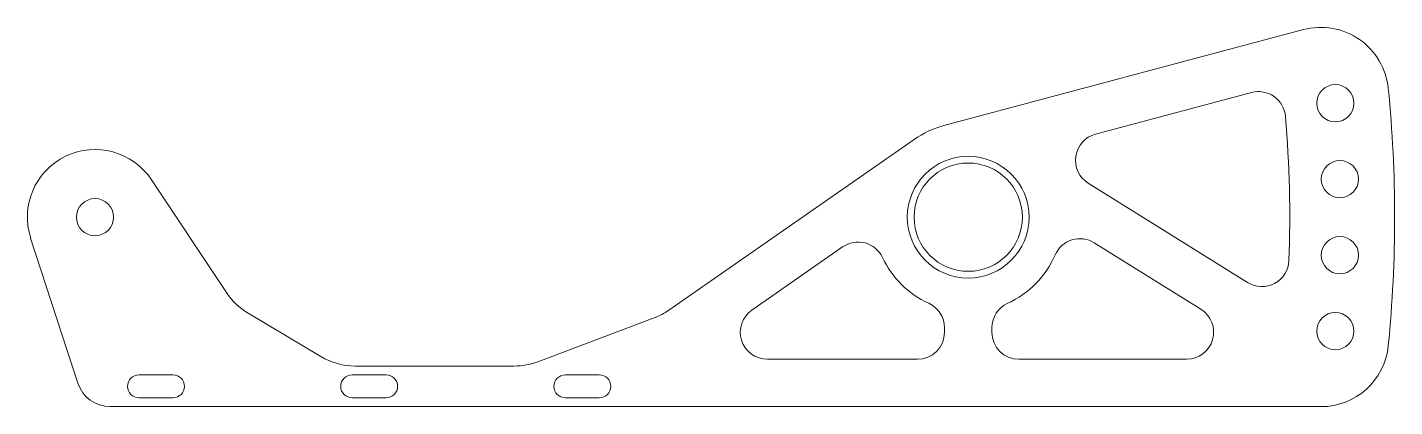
# Model space of a CAD drawing. Header units: millimetres. Extents: x 0 to 202, y 0 to 56.
import ezdxf

# ---------------------------------------------------------------- set-up
doc = ezdxf.new("R2010")
doc.units = ezdxf.units.MM

msp = doc.modelspace()

# ---------------------------------------------------------------- linework, layer by layer
at = {"color": 7, "linetype": 'Continuous', "lineweight": 15}
for p, q in [((188.52, 55.71), (135.39, 41.53)), ((180.85, 46.42), (157.82, 40.27)), ((131, 39.49), (94.79, 14.27)), ((29.42, 16.86), (18.33, 33.54)), ((156.74, 33.01), (180.27, 18.35)), ((0.49, 24.9), (7.48, 3.45)), ((120.43, 23.6), (107.05, 14.28)), ((173.38, 14.39), (157.62, 24.21)), ((43.37, 7.41), (32.63, 13.81)), ((92.6, 13.12), (75.42, 6.64)), ((135.5, 11), (135.5, 11.64)), ((142.5, 11.64), (142.5, 11)), ((109.33, 7), (131.5, 7)), ((146.5, 7), (171.26, 7)), ((21.5, 4.7), (16.5, 4.7)), ((53, 4.7), (48, 4.7)), ((71.89, 6), (48.48, 6)), ((84.5, 4.7), (79.5, 4.7)), ((12.23, 0), (191.11, 0)), ((16.5, 1.3), (21.5, 1.3)), ((48, 1.3), (53, 1.3)), ((79.5, 1.3), (84.5, 1.3))]:
    msp.add_line(p, q, dxfattribs=at)
for centre, radius in [((193.23, 44.84), 2.75), ((139, 28), 9), ((193.91, 33.62), 2.75), ((139, 28), 8), ((10, 28), 2.75), ((193.91, 22.38), 2.75), ((193.23, 11.16), 2.75)]:
    msp.add_circle(centre, radius, dxfattribs=at)
for centre, radius, start, end in [((191.1, 46.05), 10, 5.6928, 104.9512), ((181.88, 42.56), 4, 4.8408, 104.9512), ((10, 28), 192, 354.3241, 5.6928), ((10, 28), 176.5, 357.9212, 4.8408), ((139, 28), 14, 104.9512, 124.8488), ((158.85, 36.41), 4, 104.9512, 238.072), ((10, 28), 10, 33.6272, 198.0378), ((122.72, 20.32), 4, 25.2547, 124.8488), ((155.51, 20.82), 4, 58.072, 156.4881), ((139, 28), 14, 294.6243, 336.4881), ((139, 28), 14, 205.2547, 245.3757), ((182.39, 21.74), 4, 238.072, 357.9212), ((37.74, 22.4), 10, 213.6272, 239.2125), ((89.07, 22.48), 10, 290.6705, 304.8488), ((109.33, 11), 4, 124.8488, 270), ((131.5, 11.64), 4, 0, 65.3757), ((146.5, 11.64), 4, 114.6243, 180), ((171.26, 11), 4, 270, 58.072), ((131.5, 11), 4, 270, 0), ((146.5, 11), 4, 180, 270), ((191.11, 10), 10, 270, 354.3241), ((48.48, 16), 10, 239.2125, 270), ((71.89, 16), 10, 270, 290.6705), ((16.5, 3), 1.7, 90, 270), ((21.5, 3), 1.7, 270, 90), ((48, 3), 1.7, 90, 270), ((53, 3), 1.7, 270, 90), ((79.5, 3), 1.7, 90, 270), ((84.5, 3), 1.7, 270, 90), ((12.23, 5), 5, 198.0378, 270)]:
    msp.add_arc(centre, radius, start, end, dxfattribs=at)

doc.saveas('drawing.dxf')
